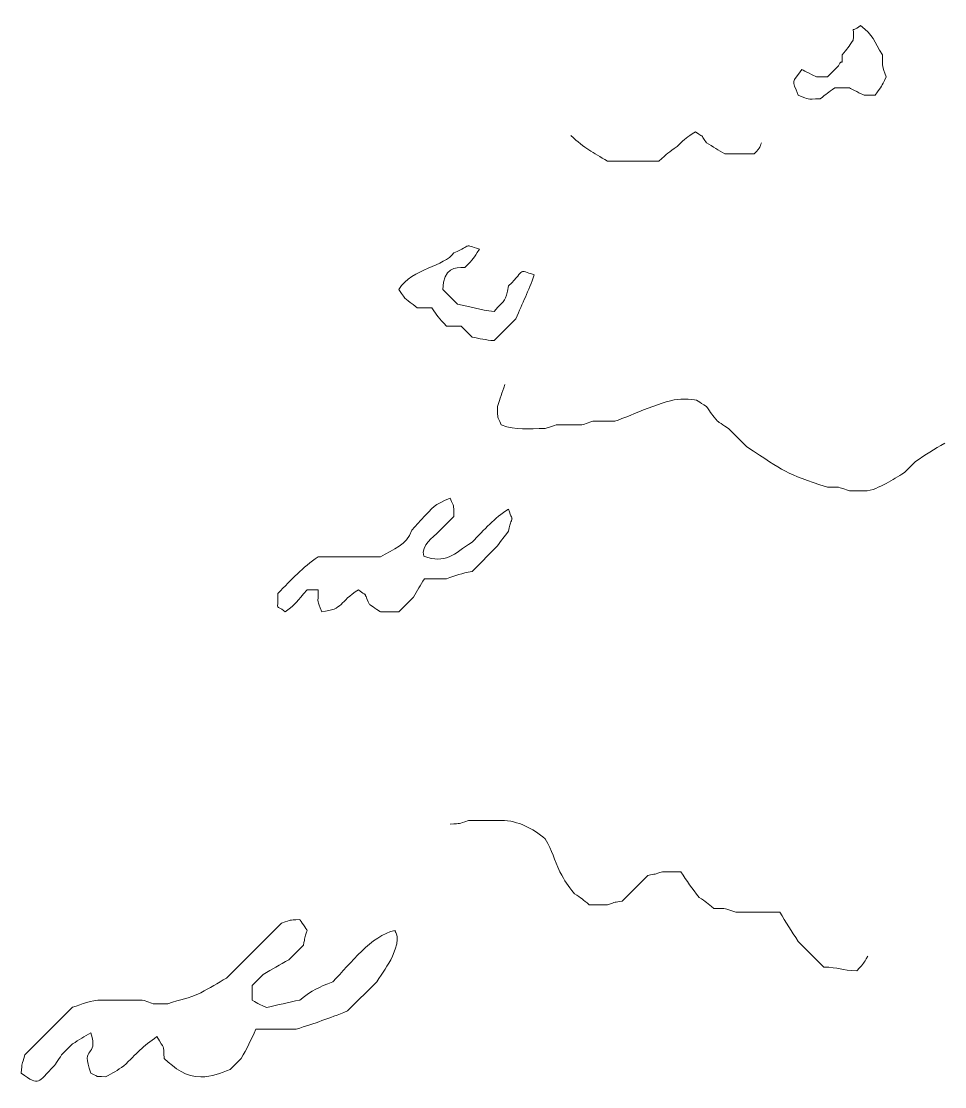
# Model space of a CAD drawing. Header units: millimetres. Extents: x -198 to 206, y -82 to 144.
# Drawn here: x -158.79 to -120.12, y 8.96 to 53.59 of the extents above; entities that cross this region are included whole.
import ezdxf

# ---------------------------------------------------------------- set-up
doc = ezdxf.new("R2010")
doc.units = ezdxf.units.MM
doc.header["$MEASUREMENT"] = 0
doc.layers.add('svg2', color=7, linetype='Continuous')

msp = doc.modelspace()

# ---------------------------------------------------------------- linework, layer by layer
at = {"layer": 'svg2', "lineweight": 9}
for points, knots in [([(-122.7301, 52.1836), (-123.083, 52.7723), (-123.1158, 53.0071), (-123.6508, 53.4108), (-123.6508, 53.4108), (-124.1296, 53.0143), (-123.8774, 53.5933), (-123.9578, 52.7968), (-123.9578, 52.7968), (-124.1434, 52.5068), (-124.1941, 52.4613), (-124.4181, 52.1836), (-124.4181, 52.1836), (-124.4181, 51.5717), (-124.3926, 52.1391), (-124.5716, 51.7232), (-124.5716, 51.7232), (-124.5716, 51.7232), (-125.0319, 51.2623), (-125.0319, 51.2623), (-125.0319, 51.2623), (-125.0319, 51.2623), (-125.4923, 51.2629), (-125.4923, 51.2629), (-125.4923, 51.2629), (-125.59, 51.3186), (-125.9998, 51.5134), (-126.1062, 51.5697), (-126.1062, 51.5697), (-126.5318, 50.9717), (-126.5288, 51.1882), (-126.2596, 50.495), (-126.2596, 50.495), (-125.7347, 50.2914), (-125.9696, 50.3415), (-125.3389, 50.3415), (-125.3389, 50.3415), (-125.0631, 50.5595), (-125.0054, 50.6147), (-124.7251, 50.8025), (-124.7251, 50.8025), (-124.7251, 50.8025), (-124.1112, 50.8025), (-124.1112, 50.8025), (-124.1112, 50.8025), (-124.013, 50.7462), (-123.6038, 50.5514), (-123.4974, 50.495), (-123.4974, 50.495), (-123.4974, 50.495), (-123.037, 50.495), (-123.037, 50.495), (-123.037, 50.495), (-122.7153, 50.9365), (-122.8037, 50.7968), (-122.5766, 51.2629), (-122.5766, 51.2629), (-122.7408, 51.7698), (-122.7301, 51.6041), (-122.7301, 52.1836)], [0, 0, 0, 0, 0.0625, 0.0625, 0.0625, 0.0625, 0.125, 0.125, 0.125, 0.125, 0.1875, 0.1875, 0.1875, 0.1875, 0.25, 0.25, 0.25, 0.25, 0.3125, 0.3125, 0.3125, 0.3125, 0.375, 0.375, 0.375, 0.375, 0.4375, 0.4375, 0.4375, 0.4375, 0.5, 0.5, 0.5, 0.5, 0.5625, 0.5625, 0.5625, 0.5625, 0.625, 0.625, 0.625, 0.625, 0.6875, 0.6875, 0.6875, 0.6875, 0.75, 0.75, 0.75, 0.75, 0.8125, 0.8125, 0.8125, 0.8125, 0.875, 0.875, 0.875, 0.875, 1, 1, 1, 1]), ([(-137.3084, 42.9761), (-138.0281, 43.1842), (-137.6414, 43.2406), (-138.3825, 42.5157), (-138.3825, 42.5157), (-138.533, 41.8026), (-138.4865, 41.9939), (-138.9964, 41.4414), (-138.9964, 41.4414), (-139.578, 41.486), (-139.9735, 41.643), (-140.531, 41.7484), (-140.531, 41.7484), (-140.531, 41.7484), (-141.1448, 42.3622), (-141.1448, 42.3622), (-141.1448, 42.3622), (-141.0871, 43.2799), (-140.6441, 43.2866), (-140.224, 43.2829), (-140.224, 43.2829), (-139.8343, 43.6727), (-139.8696, 43.6262), (-139.6102, 44.0503), (-139.6102, 44.0503), (-140.3106, 44.2682), (-139.866, 44.2247), (-140.6844, 43.8969), (-140.6844, 43.8969), (-141.0594, 43.3193), (-142.4032, 43.2579), (-142.9868, 42.3622), (-142.9868, 42.3622), (-142.6359, 41.8328), (-142.7387, 42.0159), (-142.2195, 41.595), (-142.2195, 41.595), (-142.2195, 41.595), (-141.6051, 41.595), (-141.6051, 41.595), (-141.6051, 41.595), (-141.3556, 41.2205), (-141.3234, 41.1867), (-140.9914, 40.8277), (-140.9914, 40.8277), (-140.9914, 40.8277), (-140.3776, 40.8277), (-140.3776, 40.8277), (-140.3776, 40.8277), (-140.3776, 40.8277), (-139.9176, 40.3667), (-139.9176, 40.3667), (-139.9176, 40.3667), (-139.576, 40.3023), (-139.3611, 40.2414), (-138.9964, 40.2139), (-138.9964, 40.2139), (-138.9964, 40.2139), (-138.0757, 41.134), (-138.0757, 41.134), (-138.0757, 41.134), (-137.8112, 41.7939), (-137.5498, 42.2798), (-137.3084, 42.9761)], [0, 0, 0, 0, 0.0588235, 0.0588235, 0.0588235, 0.0588235, 0.1176471, 0.1176471, 0.1176471, 0.1176471, 0.1764706, 0.1764706, 0.1764706, 0.1764706, 0.2352941, 0.2352941, 0.2352941, 0.2352941, 0.2941176, 0.2941176, 0.2941176, 0.2941176, 0.3529412, 0.3529412, 0.3529412, 0.3529412, 0.4117647, 0.4117647, 0.4117647, 0.4117647, 0.4705882, 0.4705882, 0.4705882, 0.4705882, 0.5294118, 0.5294118, 0.5294118, 0.5294118, 0.5882353, 0.5882353, 0.5882353, 0.5882353, 0.6470588, 0.6470588, 0.6470588, 0.6470588, 0.7058824, 0.7058824, 0.7058824, 0.7058824, 0.7647059, 0.7647059, 0.7647059, 0.7647059, 0.8235294, 0.8235294, 0.8235294, 0.8235294, 0.8823529, 0.8823529, 0.8823529, 0.8823529, 1, 1, 1, 1]), ([(-142.0658, 32.6932), (-141.4816, 33.2772), (-141.5486, 33.3136), (-140.8381, 33.6139), (-140.8381, 33.6139), (-140.6586, 33.1503), (-140.6847, 33.4634), (-140.6847, 32.8466), (-140.6847, 32.8466), (-140.6847, 32.8466), (-141.4519, 32.0792), (-141.4519, 32.0792), (-141.4519, 32.0792), (-141.4519, 32.0792), (-142.0913, 31.6112), (-141.9337, 31.1866), (-141.9337, 31.1866), (-141.0243, 30.8393), (-140.6928, 31.2653), (-139.9173, 31.7724), (-139.9173, 31.7724), (-139.3843, 32.3053), (-138.9893, 32.7826), (-138.3828, 33.1535), (-138.3828, 33.1535), (-138.1639, 32.4496), (-138.2288, 33.0491), (-138.3828, 32.2332), (-138.3828, 32.2332), (-138.6006, 31.9576), (-138.6554, 31.8991), (-138.8432, 31.6184), (-138.8432, 31.6184), (-138.8432, 31.6184), (-139.9173, 30.5447), (-139.9173, 30.5447), (-139.9173, 30.5447), (-140.3526, 30.4628), (-140.5884, 30.3774), (-140.9915, 30.2377), (-140.9915, 30.2377), (-140.9915, 30.2377), (-141.9122, 30.2377), (-141.9122, 30.2377), (-141.9122, 30.2377), (-142.0693, 29.9718), (-142.2136, 29.7365), (-142.3726, 29.4705), (-142.3726, 29.4705), (-142.3726, 29.4705), (-142.9866, 28.8566), (-142.9866, 28.8566), (-142.9866, 28.8566), (-142.9866, 28.8566), (-143.7537, 28.8566), (-143.7537, 28.8566), (-143.7537, 28.8566), (-143.7722, 28.8659), (-144.188, 29.1466), (-144.2141, 29.1636), (-144.2141, 29.1636), (-144.5312, 29.8306), (-144.2279, 29.405), (-144.6745, 29.7774), (-144.6745, 29.7774), (-145.4874, 29.2802), (-145.2905, 28.9477), (-146.2092, 28.8566), (-146.2092, 28.8566), (-146.4132, 29.3815), (-146.3626, 29.1466), (-146.3626, 29.7774), (-146.3626, 29.7774), (-146.3626, 29.7774), (-146.823, 29.7774), (-146.823, 29.7774), (-146.823, 29.7774), (-147.288, 29.2735), (-147.222, 29.2029), (-147.7441, 28.8566), (-147.7441, 28.8566), (-148.1697, 29.2229), (-148.0323, 28.7809), (-148.0507, 29.6239), (-148.0507, 29.6239), (-147.4592, 30.2153), (-147.0209, 30.7135), (-146.3626, 31.1585), (-146.3626, 31.1585), (-146.3626, 31.1585), (-143.7537, 31.1585), (-143.7537, 31.1585), (-143.7537, 31.1585), (-143.209, 31.4853), (-142.6509, 31.6326), (-142.4432, 32.2757), (-142.4432, 32.2757), (-142.4432, 32.2757), (-142.0658, 32.6932), (-142.0658, 32.6932)], [0, 0, 0, 0, 0.0384615, 0.0384615, 0.0384615, 0.0384615, 0.0769231, 0.0769231, 0.0769231, 0.0769231, 0.1153846, 0.1153846, 0.1153846, 0.1153846, 0.1538462, 0.1538462, 0.1538462, 0.1538462, 0.1923077, 0.1923077, 0.1923077, 0.1923077, 0.2307692, 0.2307692, 0.2307692, 0.2307692, 0.2692308, 0.2692308, 0.2692308, 0.2692308, 0.3076923, 0.3076923, 0.3076923, 0.3076923, 0.3461538, 0.3461538, 0.3461538, 0.3461538, 0.3846154, 0.3846154, 0.3846154, 0.3846154, 0.4230769, 0.4230769, 0.4230769, 0.4230769, 0.4615385, 0.4615385, 0.4615385, 0.4615385, 0.5, 0.5, 0.5, 0.5, 0.5384615, 0.5384615, 0.5384615, 0.5384615, 0.5769231, 0.5769231, 0.5769231, 0.5769231, 0.6153846, 0.6153846, 0.6153846, 0.6153846, 0.6538462, 0.6538462, 0.6538462, 0.6538462, 0.6923077, 0.6923077, 0.6923077, 0.6923077, 0.7307692, 0.7307692, 0.7307692, 0.7307692, 0.7692308, 0.7692308, 0.7692308, 0.7692308, 0.8076923, 0.8076923, 0.8076923, 0.8076923, 0.8461538, 0.8461538, 0.8461538, 0.8461538, 0.8846154, 0.8846154, 0.8846154, 0.8846154, 0.9230769, 0.9230769, 0.9230769, 0.9230769, 1, 1, 1, 1]), ([(-143.14, 15.5054), (-144.1568, 15.2916), (-144.9794, 14.1274), (-145.7488, 13.3576), (-145.7488, 13.3576), (-146.3626, 13.1111), (-146.5826, 13.0225), (-147.1299, 12.5902), (-147.1299, 12.5902), (-147.6154, 12.4981), (-148.0256, 12.3749), (-148.5111, 12.2828), (-148.5111, 12.2828), (-148.8435, 12.403), (-148.8348, 12.4194), (-149.1248, 12.5902), (-149.1248, 12.5902), (-149.1248, 12.5902), (-149.1248, 13.2041), (-149.1248, 13.2041), (-149.1248, 13.2041), (-149.1248, 13.2041), (-148.6645, 13.6639), (-148.6645, 13.6639), (-148.6645, 13.6639), (-148.2891, 13.889), (-147.9657, 14.0533), (-147.5903, 14.2783), (-147.5903, 14.2783), (-147.5903, 14.2783), (-146.9765, 14.8921), (-146.9765, 14.8921), (-146.9765, 14.8921), (-146.9074, 15.2215), (-146.9391, 15.1561), (-146.823, 15.506), (-146.823, 15.506), (-146.8327, 15.5239), (-147.113, 15.9403), (-147.1299, 15.9658), (-147.1299, 15.9658), (-147.6567, 15.9243), (-147.4066, 15.9715), (-147.8973, 15.8128), (-147.8973, 15.8128), (-147.8973, 15.8128), (-150.1991, 13.511), (-150.1991, 13.511), (-150.1991, 13.511), (-150.5572, 13.2967), (-150.9096, 13.0915), (-151.2733, 12.8966), (-151.2733, 12.8966), (-151.8278, 12.6388), (-152.0973, 12.6173), (-152.6544, 12.4368), (-152.6544, 12.4368), (-152.6544, 12.4368), (-153.2682, 12.4368), (-153.2682, 12.4368), (-153.2682, 12.4368), (-153.2775, 12.4404), (-153.7031, 12.5805), (-153.7286, 12.5902), (-153.7286, 12.5902), (-153.7286, 12.5902), (-154.6493, 12.5902), (-154.6493, 12.5902), (-154.6493, 12.5902), (-154.6493, 12.5902), (-155.4167, 12.5902), (-155.4167, 12.5902), (-155.4167, 12.5902), (-155.8898, 12.5902), (-156.2346, 12.4255), (-156.6444, 12.2834), (-156.6444, 12.2834), (-156.6444, 12.2834), (-158.6393, 10.2883), (-158.6393, 10.2883), (-158.6393, 10.2883), (-158.7887, 9.8377), (-158.7555, 10.006), (-158.7927, 9.5211), (-158.7927, 9.5211), (-158.0035, 8.9584), (-158.1273, 9.1278), (-157.4116, 9.828), (-157.4116, 9.828), (-157.4019, 9.8464), (-157.1216, 10.2622), (-157.1048, 10.2883), (-157.1048, 10.2883), (-157.1048, 10.2883), (-156.6444, 10.7487), (-156.6444, 10.7487), (-156.6444, 10.7487), (-156.367, 10.9339), (-156.163, 11.0561), (-155.8771, 11.2091), (-155.8771, 11.2091), (-155.5399, 10.1262), (-156.3518, 10.7436), (-155.8771, 9.5211), (-155.8771, 9.5211), (-155.4335, 9.3303), (-155.8212, 9.4117), (-155.2633, 9.3676), (-155.2633, 9.3676), (-154.9691, 9.5222), (-154.7778, 9.6434), (-154.4959, 9.828), (-154.4959, 9.828), (-153.9767, 10.3472), (-153.6928, 10.6649), (-153.1148, 11.0557), (-153.1148, 11.0557), (-152.771, 10.4597), (-152.86, 10.8143), (-152.8078, 10.1349), (-152.8078, 10.1349), (-152.3572, 9.7185), (-151.8948, 9.3676), (-151.2733, 9.3676), (-151.2733, 9.3676), (-150.8002, 9.3676), (-150.4558, 9.5323), (-150.0456, 9.6746), (-150.0456, 9.6746), (-150.0456, 9.6746), (-149.5858, 10.1349), (-149.5858, 10.1349), (-149.5858, 10.1349), (-149.3407, 10.5441), (-149.1689, 10.9385), (-148.9714, 11.3626), (-148.9714, 11.3626), (-148.9714, 11.3626), (-147.2833, 11.3621), (-147.2833, 11.3621), (-147.2833, 11.3621), (-146.4419, 11.6357), (-145.9585, 11.8), (-145.135, 12.1298), (-145.135, 12.1298), (-145.135, 12.1298), (-143.9073, 13.3576), (-143.9073, 13.3576), (-143.9073, 13.3576), (-143.6623, 13.7325), (-143.4419, 14.0112), (-143.25, 14.4313), (-143.25, 14.4313), (-142.8566, 15.2968), (-143.1537, 15.3945), (-143.14, 15.506), (-143.14, 15.506), (-143.14, 15.506), (-143.14, 15.5054), (-143.14, 15.5054)], [0, 0, 0, 0, 0.0243902, 0.0243902, 0.0243902, 0.0243902, 0.0487805, 0.0487805, 0.0487805, 0.0487805, 0.0731707, 0.0731707, 0.0731707, 0.0731707, 0.097561, 0.097561, 0.097561, 0.097561, 0.1219512, 0.1219512, 0.1219512, 0.1219512, 0.1463415, 0.1463415, 0.1463415, 0.1463415, 0.1707317, 0.1707317, 0.1707317, 0.1707317, 0.195122, 0.195122, 0.195122, 0.195122, 0.2195122, 0.2195122, 0.2195122, 0.2195122, 0.2439024, 0.2439024, 0.2439024, 0.2439024, 0.2682927, 0.2682927, 0.2682927, 0.2682927, 0.2926829, 0.2926829, 0.2926829, 0.2926829, 0.3170732, 0.3170732, 0.3170732, 0.3170732, 0.3414634, 0.3414634, 0.3414634, 0.3414634, 0.3658537, 0.3658537, 0.3658537, 0.3658537, 0.3902439, 0.3902439, 0.3902439, 0.3902439, 0.4146341, 0.4146341, 0.4146341, 0.4146341, 0.4390244, 0.4390244, 0.4390244, 0.4390244, 0.4634146, 0.4634146, 0.4634146, 0.4634146, 0.4878049, 0.4878049, 0.4878049, 0.4878049, 0.5121951, 0.5121951, 0.5121951, 0.5121951, 0.5365854, 0.5365854, 0.5365854, 0.5365854, 0.5609756, 0.5609756, 0.5609756, 0.5609756, 0.5853659, 0.5853659, 0.5853659, 0.5853659, 0.6097561, 0.6097561, 0.6097561, 0.6097561, 0.6341463, 0.6341463, 0.6341463, 0.6341463, 0.6585366, 0.6585366, 0.6585366, 0.6585366, 0.6829268, 0.6829268, 0.6829268, 0.6829268, 0.7073171, 0.7073171, 0.7073171, 0.7073171, 0.7317073, 0.7317073, 0.7317073, 0.7317073, 0.7560976, 0.7560976, 0.7560976, 0.7560976, 0.7804878, 0.7804878, 0.7804878, 0.7804878, 0.804878, 0.804878, 0.804878, 0.804878, 0.8292683, 0.8292683, 0.8292683, 0.8292683, 0.8536585, 0.8536585, 0.8536585, 0.8536585, 0.8780488, 0.8780488, 0.8780488, 0.8780488, 0.902439, 0.902439, 0.902439, 0.902439, 0.9268293, 0.9268293, 0.9268293, 0.9268293, 0.9512195, 0.9512195, 0.9512195, 0.9512195, 1, 1, 1, 1])]:
    msp.add_open_spline(points, degree=3, knots=knots, dxfattribs=at)
at = {"layer": 'svg2', "color": 1, "lineweight": 9}
for points, knots in [([(-135.7743, 48.8067), (-135.1835, 48.2614), (-134.8725, 48.112), (-134.2397, 47.7324), (-134.2397, 47.7324), (-134.2397, 47.7324), (-132.0913, 47.732), (-132.0913, 47.732), (-132.0913, 47.732), (-131.7302, 48.0649), (-131.6958, 48.0946), (-131.3235, 48.3463), (-131.3235, 48.3463), (-130.9337, 48.7361), (-130.9803, 48.7013), (-130.5561, 48.9601), (-130.5561, 48.9601), (-130.082, 48.6184), (-130.4452, 48.9806), (-130.0958, 48.4992), (-130.0958, 48.4992), (-129.8298, 48.3427), (-129.5941, 48.1984), (-129.3286, 48.0394), (-129.3286, 48.0394), (-129.3286, 48.0394), (-128.1014, 48.0394), (-128.1014, 48.0394), (-128.1014, 48.0394), (-127.7821, 48.3581), (-127.8983, 48.3172), (-127.7939, 48.4992)], [0, 0, 0, 0, 0.1111111, 0.1111111, 0.1111111, 0.1111111, 0.2222222, 0.2222222, 0.2222222, 0.2222222, 0.3333333, 0.3333333, 0.3333333, 0.3333333, 0.4444444, 0.4444444, 0.4444444, 0.4444444, 0.5555556, 0.5555556, 0.5555556, 0.5555556, 0.6666667, 0.6666667, 0.6666667, 0.6666667, 0.7777778, 0.7777778, 0.7777778, 0.7777778, 1, 1, 1, 1]), ([(-138.5365, 38.3724), (-138.6843, 38.0112), (-138.7233, 37.822), (-138.8435, 37.4516), (-138.8435, 37.4516), (-138.8435, 36.8346), (-138.8696, 37.1477), (-138.6895, 36.6837), (-138.6895, 36.6837), (-138.0547, 36.4378), (-137.5738, 36.5303), (-136.848, 36.5303), (-136.848, 36.5303), (-136.8387, 36.5344), (-136.4137, 36.675), (-136.3876, 36.6837), (-136.3876, 36.6837), (-136.3876, 36.6837), (-135.3139, 36.6837), (-135.3139, 36.6837), (-135.3139, 36.6837), (-135.3046, 36.6873), (-134.879, 36.828), (-134.8529, 36.8373), (-134.8529, 36.8373), (-134.8529, 36.8373), (-133.9328, 36.8373), (-133.9328, 36.8373), (-133.9328, 36.8373), (-133.2381, 37.0781), (-131.8231, 37.7584), (-131.1705, 37.758), (-131.1705, 37.758), (-131.1705, 37.758), (-130.8635, 37.758), (-130.8635, 37.758), (-130.8635, 37.758), (-130.4165, 37.758), (-130.4462, 37.6536), (-130.0963, 37.4516), (-130.0963, 37.4516), (-129.9102, 37.161), (-129.86, 37.1155), (-129.636, 36.8373), (-129.636, 36.8373), (-129.6176, 36.828), (-129.2011, 36.5477), (-129.1756, 36.5303), (-129.1756, 36.5303), (-129.1756, 36.5303), (-128.4083, 35.763), (-128.4083, 35.763), (-128.4083, 35.763), (-126.8189, 34.7242), (-126.8138, 34.653), (-125.0322, 34.0754), (-125.0322, 34.0754), (-125.0322, 34.0754), (-124.5718, 34.0754), (-124.5718, 34.0754), (-124.5718, 34.0754), (-124.5626, 34.0714), (-124.137, 33.9307), (-124.1109, 33.922), (-124.1109, 33.922), (-124.1109, 33.922), (-123.4975, 33.9215), (-123.4975, 33.9215), (-123.4975, 33.9215), (-123.1303, 33.922), (-122.8756, 34.0898), (-122.5768, 34.2284), (-122.5768, 34.2284), (-122.2827, 34.383), (-122.0913, 34.5042), (-121.809, 34.6894), (-121.809, 34.6894), (-121.809, 34.6894), (-121.3486, 35.1497), (-121.3486, 35.1497), (-121.3486, 35.1497), (-120.9194, 35.43), (-120.5701, 35.6765), (-120.1215, 35.9165)], [0, 0, 0, 0, 0.0454545, 0.0454545, 0.0454545, 0.0454545, 0.0909091, 0.0909091, 0.0909091, 0.0909091, 0.1363636, 0.1363636, 0.1363636, 0.1363636, 0.1818182, 0.1818182, 0.1818182, 0.1818182, 0.2272727, 0.2272727, 0.2272727, 0.2272727, 0.2727273, 0.2727273, 0.2727273, 0.2727273, 0.3181818, 0.3181818, 0.3181818, 0.3181818, 0.3636364, 0.3636364, 0.3636364, 0.3636364, 0.4090909, 0.4090909, 0.4090909, 0.4090909, 0.4545455, 0.4545455, 0.4545455, 0.4545455, 0.5, 0.5, 0.5, 0.5, 0.5454545, 0.5454545, 0.5454545, 0.5454545, 0.5909091, 0.5909091, 0.5909091, 0.5909091, 0.6363636, 0.6363636, 0.6363636, 0.6363636, 0.6818182, 0.6818182, 0.6818182, 0.6818182, 0.7272727, 0.7272727, 0.7272727, 0.7272727, 0.7727273, 0.7727273, 0.7727273, 0.7727273, 0.8181818, 0.8181818, 0.8181818, 0.8181818, 0.8636364, 0.8636364, 0.8636364, 0.8636364, 0.9090909, 0.9090909, 0.9090909, 0.9090909, 1, 1, 1, 1]), ([(-140.8381, 19.9574), (-140.3332, 19.9973), (-140.543, 19.9532), (-140.0709, 20.1108), (-140.0709, 20.1108), (-140.0709, 20.1108), (-139.6105, 20.1108), (-139.6105, 20.1108), (-139.6105, 20.1108), (-139.6105, 20.1108), (-138.6898, 20.1108), (-138.6898, 20.1108), (-138.6898, 20.1108), (-137.9653, 20.1108), (-137.3951, 19.7753), (-136.8483, 19.3434), (-136.8483, 19.3434), (-136.5428, 18.8141), (-136.4824, 18.4959), (-136.2343, 17.9623), (-136.2343, 17.9623), (-136.0032, 17.5296), (-135.9443, 17.4406), (-135.6206, 17.0416), (-135.6206, 17.0416), (-135.33, 16.856), (-135.285, 16.8058), (-135.0068, 16.5812), (-135.0068, 16.5812), (-135.0068, 16.5812), (-134.2394, 16.5812), (-134.2394, 16.5812), (-134.2394, 16.5812), (-133.8624, 16.7168), (-133.9765, 16.6666), (-133.6256, 16.7348), (-133.6256, 16.7348), (-133.6256, 16.7348), (-132.5513, 17.8089), (-132.5513, 17.8089), (-132.5513, 17.8089), (-132.2219, 17.8785), (-132.2874, 17.8463), (-131.9376, 17.9623), (-131.9376, 17.9623), (-131.9376, 17.9623), (-131.1702, 17.9623), (-131.1702, 17.9623), (-131.1702, 17.9623), (-130.9078, 17.5614), (-130.7175, 17.2765), (-130.403, 16.8882), (-130.403, 16.8882), (-130.1124, 16.7024), (-130.0669, 16.6518), (-129.7891, 16.4278), (-129.7891, 16.4278), (-129.1855, 16.415), (-129.4106, 16.4503), (-128.8689, 16.2744), (-128.8689, 16.2744), (-128.8689, 16.2744), (-127.0268, 16.2744), (-127.0268, 16.2744), (-127.0268, 16.2744), (-126.7706, 15.8456), (-126.5369, 15.4712), (-126.2596, 15.0461), (-126.2596, 15.0461), (-126.2596, 15.0461), (-125.1853, 13.9725), (-125.1853, 13.9725), (-125.1853, 13.9725), (-124.5424, 13.9576), (-124.4477, 13.8329), (-123.8042, 13.8189), (-123.8042, 13.8189), (-123.4446, 14.1785), (-123.5577, 14.0778), (-123.3438, 14.4329)], [0, 0, 0, 0, 0.047619, 0.047619, 0.047619, 0.047619, 0.0952381, 0.0952381, 0.0952381, 0.0952381, 0.1428571, 0.1428571, 0.1428571, 0.1428571, 0.1904762, 0.1904762, 0.1904762, 0.1904762, 0.2380952, 0.2380952, 0.2380952, 0.2380952, 0.2857143, 0.2857143, 0.2857143, 0.2857143, 0.3333333, 0.3333333, 0.3333333, 0.3333333, 0.3809524, 0.3809524, 0.3809524, 0.3809524, 0.4285714, 0.4285714, 0.4285714, 0.4285714, 0.4761905, 0.4761905, 0.4761905, 0.4761905, 0.5238095, 0.5238095, 0.5238095, 0.5238095, 0.5714286, 0.5714286, 0.5714286, 0.5714286, 0.6190476, 0.6190476, 0.6190476, 0.6190476, 0.6666667, 0.6666667, 0.6666667, 0.6666667, 0.7142857, 0.7142857, 0.7142857, 0.7142857, 0.7619048, 0.7619048, 0.7619048, 0.7619048, 0.8095238, 0.8095238, 0.8095238, 0.8095238, 0.8571429, 0.8571429, 0.8571429, 0.8571429, 0.9047619, 0.9047619, 0.9047619, 0.9047619, 1, 1, 1, 1])]:
    msp.add_open_spline(points, degree=3, knots=knots, dxfattribs=at)

doc.saveas('drawing.dxf')
